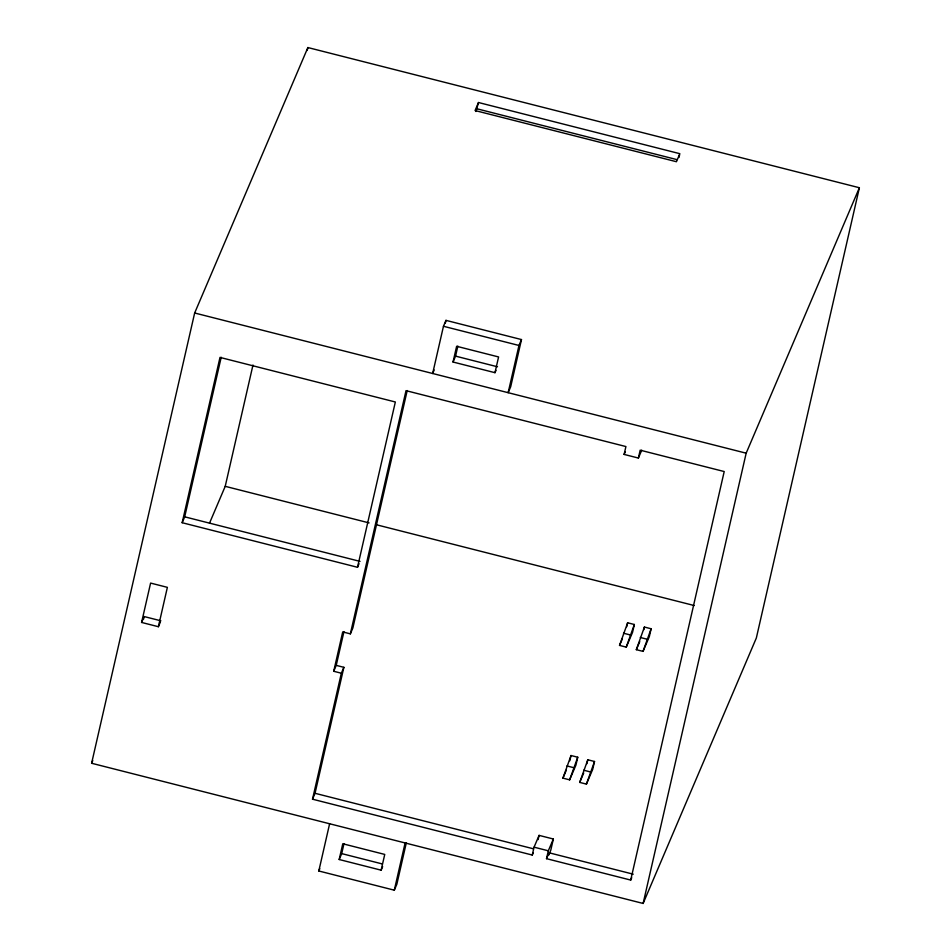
<?xml version="1.0" encoding="UTF-8"?>
<svg xmlns="http://www.w3.org/2000/svg" width="951" height="951" viewBox="0 0 951 951"><rect width="100%" height="100%" fill="white"/><g stroke="black" fill="none" stroke-linecap="round" stroke-linejoin="round"><path stroke-width="1.43" d="M91.617 763.261L194.658 312.998L307.886 47.55L859.383 187.739L756.342 638.002L643.126 903.45L91.617 763.261L92.77 760.538M141.592 622.441L150.603 583.082L167.376 587.349L158.377 626.709L141.592 622.441L144.112 616.545L160.885 620.801M143.458 619.41L144.112 616.545M182.176 522.717L220.002 357.41L395.343 401.988L357.505 567.283L182.176 522.717L184.684 516.821L221.203 357.267M307.221 50.451L307.886 47.55M209.493 523.216L225.221 486.33L252.978 365.029M333.718 671.275L336.226 665.379L343.87 667.317L341.35 673.213L333.718 671.275L342.717 631.916L350.36 633.853L352.869 627.957L407.206 390.552M336.226 665.379L343.953 631.642M533.261 852.69L532.251 855.044L312.522 799.197L341.35 673.213M350.36 633.853L406.018 390.659L625.913 446.554L624.118 454.423L638.383 458.049L641.735 450.192M312.522 799.197L315.031 793.289L343.87 667.317M475.916 111.493L478.496 102.518L679.846 153.693L676.423 161.718L475.072 110.542L478.496 102.518M406.327 842.776L396.829 884.287L394.308 890.184L318.811 870.985L329.617 823.756M521.481 339.566L518.973 345.463L508.155 392.692L510.675 386.795L521.481 339.566L445.983 320.368L443.463 326.276L432.657 373.505L434.167 369.963M445.33 323.233L445.983 320.368M339.186 859.514L342.788 843.763L384.739 854.426L381.137 870.177L339.186 859.514L341.706 853.606L344 843.596M453.033 362.022L456.635 346.283L498.586 356.946L494.984 372.685L453.033 362.022L455.553 356.126L457.847 346.105M394.308 890.184L405.114 842.955M678.978 157.474L679.561 154.954M532.251 855.044L534.058 847.175L539.086 835.382L553.351 839.008L550.772 850.242L548.763 854.961M538.123 839.59L539.086 835.382M631.726 877.714L630.715 880.079L546.516 858.67L548.311 850.8L553.351 839.008M638.383 458.049L640.178 450.18L724.21 471.541L630.715 880.079M569.815 760.764L571.016 755.522L577.732 757.222L575.937 765.091L569.637 779.844L562.933 778.132L571.016 755.522M548.513 855.02L549.024 852.774L633.235 874.183M586.898 763.724L587.801 759.778L594.518 761.489L592.711 769.359L586.422 784.111L579.706 782.4L587.801 759.778M626.733 626.733L627.636 622.786L634.341 624.498L632.546 632.367L626.257 647.12L619.541 645.408L627.636 622.786M643.815 629.681L644.409 627.054L651.126 628.766L649.319 636.635L643.031 651.376L636.326 649.676L644.409 627.054M643.126 903.45L746.166 453.187L859.383 187.739M569.637 779.844L577.732 757.222M626.257 647.12L634.341 624.498M586.422 784.111L594.518 761.489M643.031 651.376L651.126 628.766M158.377 626.709L160.386 621.99M357.505 567.283L359.014 563.753M494.984 372.685L495.994 370.331M318.811 870.985L319.809 868.632M381.137 870.177L382.647 866.634M624.118 454.423L625.235 451.808M562.933 778.132L566.356 770.096M619.541 645.408L622.406 638.703M546.516 858.67L549.024 852.774M579.706 782.4L583.712 773.02M636.326 649.676L639.75 641.628M477.057 108.818L676.969 159.625M443.463 326.276L518.973 345.463M455.553 356.126L497.504 366.789M194.658 312.998L746.166 453.187M225.221 486.33L369.095 522.895M376.287 524.726L694.254 605.549M184.684 516.821L360.025 561.387M623.499 633.211L630.216 634.923M640.285 637.479L646.989 639.191M566.891 765.935L573.596 767.647M583.664 770.203L590.381 771.915M534.058 847.175L548.311 850.8M315.031 793.289L533.333 848.779M341.706 853.606L382.254 863.924"/></g></svg>
